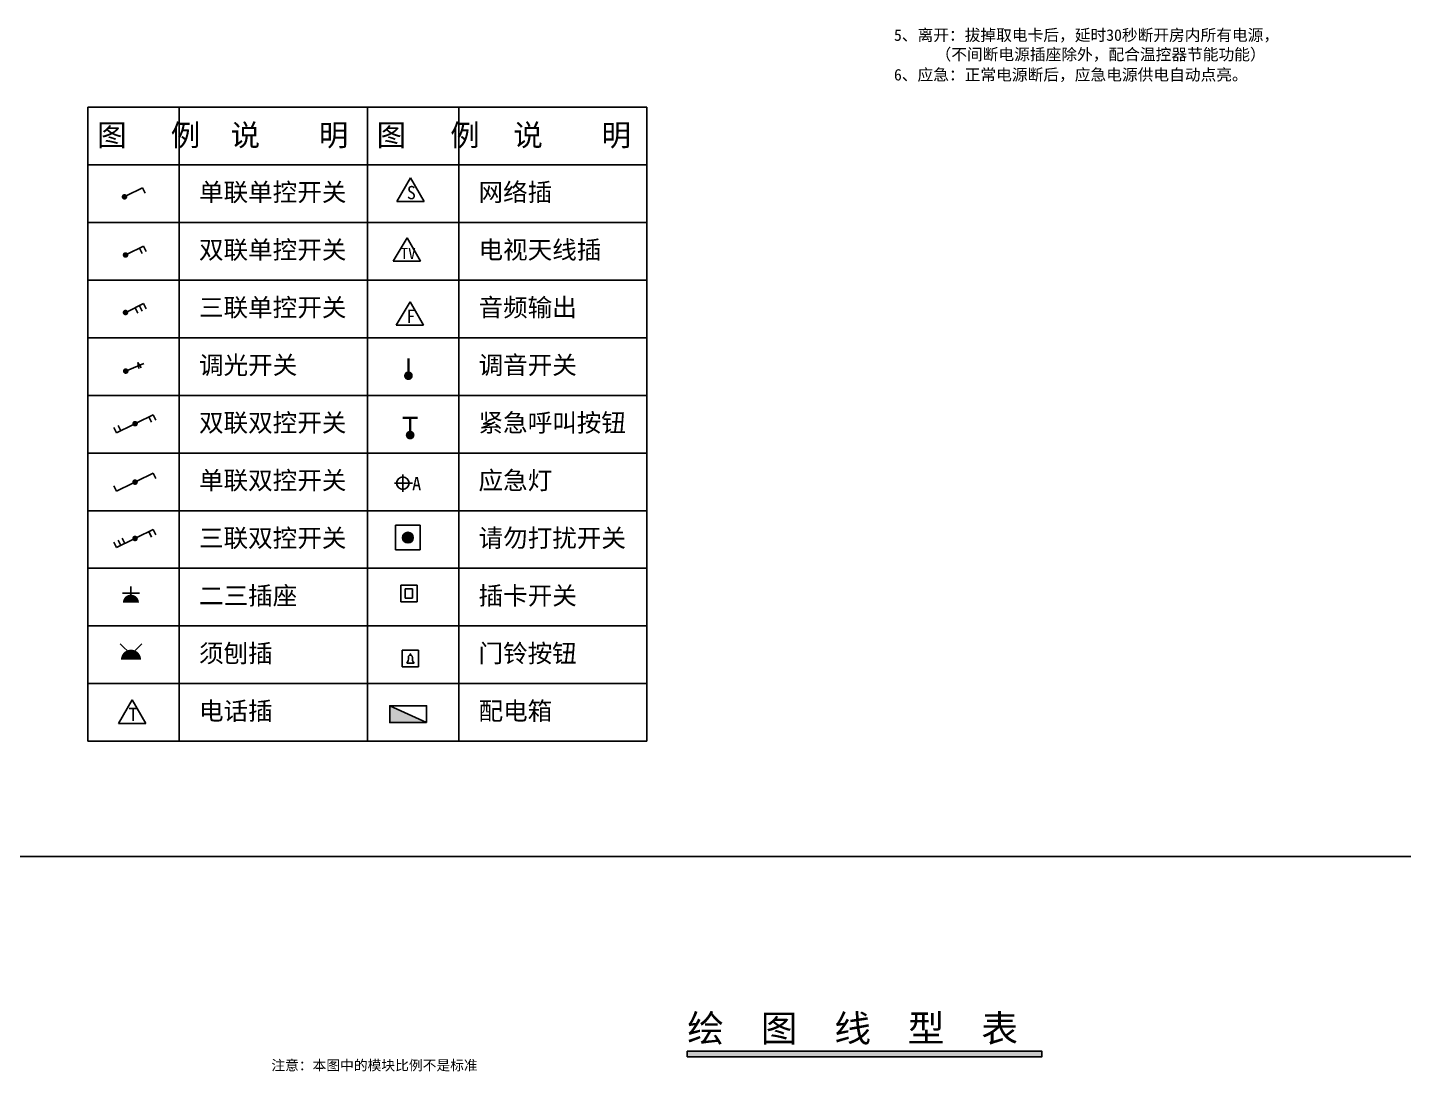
# Model space of a CAD drawing. Header units: millimetres. Extents: x 14385 to 129787, y 107826 to 186798.
# Drawn here: x 80893 to 92829, y 159450 to 168505 of the extents above; entities that cross this region are included whole.
import ezdxf
from ezdxf.enums import TextEntityAlignment as Align

# ---------------------------------------------------------------- set-up
doc = ezdxf.new("R2010")
doc.units = ezdxf.units.MM
doc.header["$LTSCALE"] = 1000
for name, color, linetype in [('EM-ELEC', 61, 'Continuous'), ('EM-TEXT', 50, 'Continuous'), ('FF-TEXT', 50, 'Continuous'), ('TK', 1, 'Continuous')]:
    doc.layers.add(name, color=color, linetype=linetype)
doc.styles.add('STO', font='')
doc.styles.add('宋体', font='')
doc.styles.get('STO').set_extended_font_data('SimSun')
doc.styles.get('宋体').set_extended_font_data('SimSun')

msp = doc.modelspace()

# ---------------------------------------------------------------- hatches: boundary and pattern name
at = {"layer": 'EM-ELEC'}
h = msp.add_hatch(color=256, dxfattribs=at)
edge = h.paths.add_edge_path()
edge.add_ellipse((84192.7, 164080.2), major_axis=(-46.4, 0), ratio=1, start_angle=0, end_angle=360)
h = msp.add_hatch(color=256, dxfattribs=at)
edge = h.paths.add_edge_path()
edge.add_arc((84192.7, 164080.2), 46.4, 180, 540, ccw=False)
msp.add_hatch(color=256, dxfattribs=at).paths.add_polyline_path([(84354.7, 162475.6), (84034.7, 162621.4), (84034.7, 162475.6)])

# ---------------------------------------------------------------- linework, layer by layer
at = {"color": 1}
msp.add_line((80368.9, 161313.2), (129786.9, 161313.2), dxfattribs=at)
at = {"layer": 'EM-ELEC'}
for p, q in [((81416.3, 167814), (81416.3, 162314)), ((86266, 167814), (81416.3, 167814)), ((82208.2, 167814), (82208.2, 162314)), ((83841.2, 167814), (83841.2, 162314)), ((84633, 167814), (84633, 162314)), ((86266, 167814), (86266, 162314)), ((86266, 167314), (81416.3, 167314)), ((81749.1, 167043.5), (81890.8, 167113.8)), ((81914, 167067), (81890.8, 167113.8)), ((84095.4, 166995.2), (84333.2, 166995.2)), ((86266, 166814), (81416.3, 166814)), ((81758.2, 166538.8), (81899.9, 166609.1)), ((81886.9, 166544.4), (81863.7, 166591.1)), ((81923.1, 166562.4), (81899.9, 166609.1)), ((84064.4, 166476.7), (84302.2, 166476.7)), ((86266, 166314), (81416.3, 166314)), ((81758.2, 166039.7), (81899.9, 166110)), ((81850.7, 166027.4), (81827.5, 166074.1)), ((81886.9, 166045.3), (81863.7, 166092.1)), ((81923.1, 166063.3), (81899.9, 166110)), ((84091.3, 165922.2), (84329.1, 165922.2)), ((86266, 165814), (81416.3, 165814)), ((81757.9, 165529.4), (81901, 165591)), ((81848.5, 165600.2), (81857, 165545.7)), ((81848.5, 165600.2), (81877.5, 165553.2)), ((86266, 165314), (81416.3, 165314)), ((81840.8, 165075.5), (81982.5, 165145.8)), ((81969.5, 165081.1), (81946.3, 165127.9)), ((82005.7, 165099.1), (81982.5, 165145.8)), ((81642.1, 165035.7), (81665.3, 164988.9)), ((81807, 165059.2), (81665.3, 164988.9)), ((81678.3, 165053.6), (81701.5, 165006.9)), ((86266, 164814), (81416.3, 164814)), ((86266, 164814), (81416.3, 164814)), ((86266, 164814), (81416.3, 164814)), ((81840.8, 164568.7), (81982.5, 164639)), ((82005.7, 164592.2), (81982.5, 164639)), ((84149, 164476.9), (84149, 164627.2)), ((81642.1, 164528.8), (81665.3, 164482.1)), ((81807, 164552.4), (81665.3, 164482.1)), ((84232.6, 164552), (84076.9, 164552)), ((86266, 164314), (81416.3, 164314)), ((81840.8, 164079.9), (81982.5, 164150.2)), ((81969.5, 164085.5), (81946.3, 164132.3)), ((82005.7, 164103.5), (81982.5, 164150.2)), ((84085.5, 163973), (84085.5, 164187.3)), ((84085.5, 164187.3), (84299.8, 164187.3)), ((84299.8, 164187.3), (84299.8, 163973)), ((81642.1, 164040), (81665.3, 163993.3)), ((81807, 164063.6), (81665.3, 163993.3)), ((81678.3, 164058), (81701.5, 164011.3)), ((81714.5, 164076), (81737.7, 164029.2)), ((84299.8, 163973), (84085.5, 163973)), ((86266, 163814), (81416.3, 163814)), ((81789.7, 163550.5), (81789.7, 163655.7)), ((84129.9, 163523.7), (84129.9, 163666.6)), ((84129.9, 163666.6), (84272.7, 163666.6)), ((84272.7, 163666.6), (84272.7, 163523.7)), ((81715.7, 163599.8), (81863.7, 163599.8)), ((84169.1, 163636.5), (84233.6, 163636.5)), ((84169.1, 163553.8), (84169.1, 163636.5)), ((84233.6, 163553.8), (84169.1, 163553.8)), ((84233.6, 163636.5), (84233.6, 163553.8)), ((84272.7, 163523.7), (84129.9, 163523.7)), ((86266, 163314), (81416.3, 163314)), ((81790.6, 163065.1), (81697.6, 163158.1)), ((81790.8, 163065.1), (81883.9, 163158.1)), ((84142.8, 162960.4), (84142.8, 163103.2)), ((84142.8, 163103.2), (84285.6, 163103.2)), ((84213.6, 163061.9), (84213.6, 163073.2)), ((84213.6, 163073.2), (84215.6, 163073.2)), ((84215.6, 163061.9), (84215.6, 163073.2)), ((84285.6, 163103.2), (84285.6, 162960.4)), ((84285.6, 162960.4), (84142.8, 162960.4)), ((84246.5, 162990.4), (84182, 162990.4)), ((86266, 162814), (81416.3, 162814)), ((86266, 162814), (81416.3, 162814)), ((86266, 162814), (81416.3, 162814)), ((84034.7, 162621.4), (84354.7, 162475.6)), ((81681, 162469), (81918.8, 162469)), ((86266, 162314), (81416.3, 162314))]:
    msp.add_line(p, q, dxfattribs=at)
at = {"layer": 'EM-ELEC', "elevation": 0}
for points in [[(84095.4, 166995.2), (84215.9, 167199.8)], [(84333.2, 166995.2), (84215.9, 167199.8)], [(84064.4, 166476.7), (84184.9, 166681.4)], [(84302.2, 166476.7), (84184.9, 166681.4)], [(84091.3, 165922.2), (84211.8, 166126.8)], [(84329.1, 165922.2), (84211.8, 166126.8)], [(81681, 162469), (81801.5, 162673.7)], [(81918.8, 162469), (81801.5, 162673.7)]]:
    msp.add_lwpolyline(points, dxfattribs=at)
for points, const_width in [([(81722.4, 167040.8, 1), (81745.1, 167032.1, 1)], 24.3), ([(81731.5, 166536.1, 1), (81754.2, 166527.5, 1)], 24.3), ([(81731.5, 166037, 1), (81754.2, 166028.4, 1)], 24.3), ([(81732.6, 165525.4, 1), (81756.8, 165523.6, 1)], 24.3), ([(84178.3, 165484.7, 1), (84216.1, 165484.7, 1)], 37.8), ([(81814.1, 165072.8, 1), (81836.8, 165064.2, 1)], 24.3), ([(84193.2, 164969.8, 1), (84231, 164969.8, 1)], 37.8), ([(81814.1, 164566, 1), (81836.8, 164557.3, 1)], 24.3), ([(81814.1, 164077.2, 1), (81836.8, 164068.6, 1)], 24.3)]:
    msp.add_lwpolyline(points, format="xyb", close=True, dxfattribs=dict(at, const_width=const_width))
at = {"layer": 'EM-ELEC', "const_width": 21.6, "elevation": 0}
for points in [[(84197.2, 165634.3), (84197.2, 165503.6)], [(84146.8, 165119.4), (84277.5, 165119.4)], [(84212.1, 165119.4), (84212.1, 164988.7)]]:
    msp.add_lwpolyline(points, dxfattribs=at)
at = {"layer": 'EM-ELEC', "elevation": 0}
for points, const_width in [([(81754.5, 163515.4, -0.0042819), (81754.5, 163516, -1), (81824.2, 163515.4, -1)], 69.7), ([(81746.8, 163020.9, -0.0042819), (81746.8, 163021.6, -1), (81833.9, 163020.9, -1)], 87.1)]:
    msp.add_lwpolyline(points, format="xyb", dxfattribs=dict(at, const_width=const_width))
msp.add_lwpolyline([(84354.7, 162475.6), (84354.7, 162621.4), (84034.7, 162621.4), (84034.7, 162475.6)], close=True, dxfattribs=at)
at = {"layer": 'EM-ELEC'}
msp.add_circle((84192.7, 164080.2), 46.4, dxfattribs=at)
msp.add_circle((84192.7, 164080.2), 46.4, dxfattribs=at)
for centre, radius, start, end in [((84214.6, 163044.1), 17.7, 349.20499, 190.79501), ((84141.4, 163030.2), 56.8, 315.59174, 10.79501), ((84289.1, 163029.9), 58.1, 169.20499, 222.81581)]:
    msp.add_arc(centre, radius, start, end, dxfattribs=at)
msp.add_ellipse((84149, 164552), major_axis=(38.3, 38.3), ratio=1, start_param=0.7853982, end_param=7.0685835, dxfattribs=at)
at = {"layer": 'TK', "color": 136}
msp.add_lwpolyline([(86615.8, 159625.5), (89693, 159625.5), (89693, 159577.8), (86615.8, 159577.8)], close=True, dxfattribs=at)
at = {"layer": 'TK', "color": 8}
msp.add_solid([(86615.8, 159625.5), (89693, 159625.5), (86615.8, 159577.8), (89693, 159577.8)], dxfattribs=at)

# ---------------------------------------------------------------- texts
at = {"layer": 'EM-ELEC', "style": 'STO'}
for s, height, p in [('图   例', 187.5, (81496.6, 167477.7, 0)), ('说    明', 187.5, (82653.7, 167477.7, 0)), ('图   例', 187.5, (83921.4, 167477.7, 0)), ('说    明', 187.5, (85106.8, 167477.7, 0)), ('单联单控开关', 156.25, (82380.4, 166998.7, 0)), ('S', 115, (84183.3, 167015.4)), ('网络插', 156.25, (84805.2, 166998.7, 0)), ('双联单控开关', 156.25, (82380.4, 166498.7, 0)), ('电视天线插', 156.25, (84805.2, 166498.7, 0)), ('TV', 96, (84129.5, 166497)), ('三联单控开关', 156.25, (82380.4, 165998.7, 0)), ('音频输出', 156.25, (84805.2, 165998.7, 0)), ('F', 115, (84179.2, 165942.4)), ('调光开关', 156.25, (82380.4, 165498.7, 0)), ('调音开关', 156.25, (84805.2, 165498.7, 0)), ('双联双控开关', 156.25, (82380.4, 164998.7, 0)), ('紧急呼叫按钮', 156.25, (84805.2, 164998.7, 0)), ('单联双控开关', 156.25, (82380.4, 164498.7, 0)), ('应急灯', 156.25, (84805.2, 164498.7, 0)), ('三联双控开关', 156.25, (82380.4, 163998.7, 0)), ('请勿打扰开关', 156.25, (84805.2, 163998.7, 0)), ('二三插座', 156.25, (82380.4, 163498.7, 0)), ('插卡开关', 156.25, (84805.2, 163498.7, 0)), ('须刨插', 156.25, (82380.4, 162998.7, 0)), ('门铃按钮', 156.25, (84805.2, 162998.7, 0)), ('T', 115, (81768.8, 162489.3)), ('电话插', 156.25, (82380.4, 162498.7, 0)), ('配电箱', 156.25, (84805.2, 162498.7, 0))]:
    msp.add_text(s, height=height, dxfattribs=at).set_placement(p)
msp.add_text('A', height=116, dxfattribs=at).set_placement((84268.6, 164549.2), align=Align.MIDDLE_CENTER)
at = {"layer": 'EM-TEXT', "style": 'STO'}
for s, p in [('5、离开：拔掉取电卡后，延时30秒断开房内所有电源，', (88409.2, 168389.2)), ('（不间断电源插座除外，配合温控器节能功能）', (88769.8, 168221.9)), ('6、应急：正常电源断后，应急电源供电自动点亮。', (88409.2, 168045.4))]:
    msp.add_text(s, height=100, rotation=0.00061, dxfattribs=at).set_placement(p)
at = {"layer": 'FF-TEXT', "style": '宋体'}
for s, height, p in [('绘  图  线  型  表', 234, (86616.1, 159706.9)), ('注意：本图中的模块比例不是标准', 87.5, (83007.6, 159459.5))]:
    msp.add_text(s, height=height, dxfattribs=at).set_placement(p)

doc.saveas('drawing.dxf')
